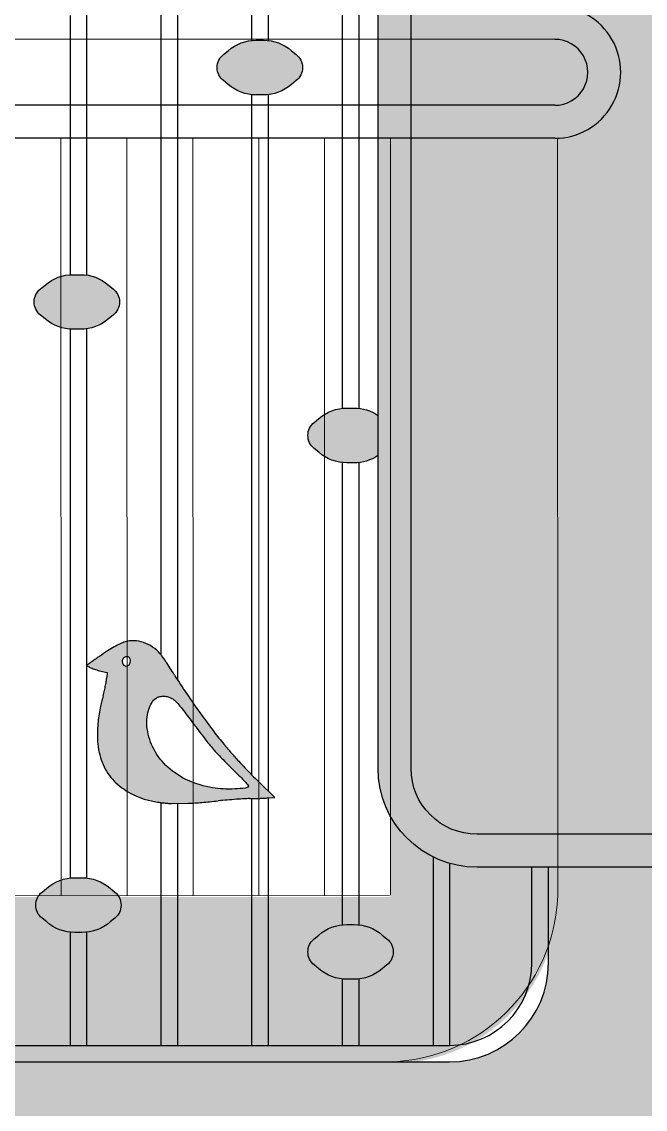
# Model space of a CAD drawing. Header units: millimetres. Extents: x 35877 to 3066687, y -650199 to -40525.
# Drawn here: x 147957.49 to 147976.39, y -179726.03 to -179693.07 of the extents above; entities that cross this region are included whole.
import ezdxf

# ---------------------------------------------------------------- set-up
doc = ezdxf.new("R2010")
doc.units = ezdxf.units.MM
doc.header["$MEASUREMENT"] = 0
for name, color, linetype, lineweight in [('A8_FURNITURE', 32, 'Continuous', 30), ('dim05', 1, 'Continuous', 13), ('Elevation 4.5', 206, 'Continuous', 5), ('FURNITURE', 32, 'Continuous', 9), ('NAME PLATE', 7, 'Continuous', 25)]:
    doc.layers.add(name, color=color, linetype=linetype, lineweight=lineweight)

msp = doc.modelspace()

# ---------------------------------------------------------------- hatches: boundary and pattern name
at = {"layer": 'dim05', "lineweight": 0, "true_color": 0xa47149, "transparency": 33554630}
h = msp.add_hatch(color=35, dxfattribs=at)
h.dxf.hatch_style = 1
h.paths.add_polyline_path([(147979.449789478, -179641.6331547945), (147933.4576986658, -179641.6331547945), (147933.4653480765, -179733.5924795683), (147979.4574388888, -179733.5924795683), (147979.4561995909, -179718.6939470796), (147973.4574388888, -179718.6939470796), (147973.4574388888, -179721.5924795683, -0.4142135623730951), (147970.4574388888, -179724.5924795683), (147942.4598855301, -179724.5924795683, -0.4142135623730951), (147939.4598855301, -179721.5924795683), (147939.4598855301, -179652.5983796132, -0.4142135623730951), (147942.4598855301, -179649.5983796132), (147970.4574388888, -179649.5983796132, -0.4142135623730951), (147973.4574388888, -179652.5983796132), (147973.4574388888, -179679.4940819625), (147979.4529388463, -179679.4940819625)])
h = msp.add_hatch(color=35, dxfattribs=at)
h.dxf.hatch_style = 1
h.paths.add_polyline_path([(147979.4529388463, -179679.4940819625), (147971.2907722221, -179679.4940819625, 0.4142135623730951), (147968.2907722221, -179682.4940819625), (147968.2907722221, -179715.6939470796, 0.4142135623730951), (147971.2907722221, -179718.6939470796), (147979.4561995909, -179718.6939470796), (147979.4561164083, -179717.6939470796), (147971.2907722221, -179717.6939470796, -0.4142135623730951), (147969.2907722221, -179715.6939470796), (147969.2907722221, -179682.4940819625, -0.4142135623730951), (147971.2907722221, -179680.4940819625), (147979.4530220289, -179680.4940819625)])
h = msp.add_hatch(color=35, dxfattribs=at)
h.dxf.hatch_style = 1
h.paths.add_polyline_path([(147979.4530220289, -179680.4940819625), (147971.2907722221, -179680.4940819625, 0.414213562373095), (147969.2907722221, -179682.4940819625), (147969.2907722221, -179715.6939470796, 0.4142135623730951), (147971.2907722221, -179717.6939470796), (147979.4561164083, -179717.6939470796)])
at = {"layer": 'Elevation 4.5', "lineweight": 0, "true_color": 0x000000, "transparency": 33554628}
h = msp.add_hatch(color=18, dxfattribs=at)
h.dxf.hatch_style = 1
h.paths.add_polyline_path([(147966.0011301941, -179694.4579760492, 0.2335693837455621), (147965.8110968044, -179694.0578360831), (147965.6664271364, -179693.9435367008, 0.1866468864992518), (147964.8163543608, -179693.6270402108), (147964.6000211358, -179693.6270402108, 0.1866468864992447), (147963.7499483603, -179693.9435367008), (147963.6052786922, -179694.0578360831, 0.2294381312187929), (147963.4152453025, -179694.4501633706, 0.2335693837448415), (147963.6052786922, -179694.8503033367), (147963.7499483603, -179694.964602719, 0.1866468864992493), (147964.6000211358, -179695.2810992089), (147964.8163543608, -179695.2810992089, 0.1866468864992456), (147965.6664271364, -179694.964602719), (147965.8110968044, -179694.8503033367, 0.2294381312761698)])
h = msp.add_hatch(color=18, dxfattribs=at)
h.dxf.hatch_style = 1
h.paths.add_polyline_path([(147960.4529090441, -179701.5692241725, 0.2335693837455621), (147960.2628756544, -179701.1690842064), (147960.1182059864, -179701.0547848241, 0.1866468864992518), (147959.2681332108, -179700.7382883342), (147959.0517999858, -179700.7382883342, 0.1866468864992447), (147958.2017272103, -179701.0547848241), (147958.0570575422, -179701.1690842064, 0.2294381312187929), (147957.8670241525, -179701.5614114939, 0.2335693837448415), (147958.0570575422, -179701.96155146), (147958.2017272103, -179702.0758508423, 0.1866468864992493), (147959.0517999858, -179702.3923473322), (147959.2681332108, -179702.3923473322, 0.1866468864992456), (147960.1182059864, -179702.0758508423), (147960.2628756544, -179701.9615514601, 0.2294381312761698)])
h = msp.add_hatch(color=18, dxfattribs=at)
h.dxf.hatch_style = 1
h.paths.add_polyline_path([(147968.2907722221, -179704.9974845799, 0.1540341310282323), (147967.566319105, -179704.7789019251), (147967.34998588, -179704.7789019251, 0.1866468864992425), (147966.4999131044, -179705.0953984151), (147966.3552434364, -179705.2096977974, 0.2294381312187928), (147966.1652100467, -179705.6020250848, 0.2335693837448415), (147966.3552434364, -179706.0021650509), (147966.4999131044, -179706.1164644332, 0.1866468864992494), (147967.34998588, -179706.4329609232), (147967.566319105, -179706.4329609232, 0.154034131035368), (147968.2907722221, -179706.2143782684)])
h = msp.add_hatch(color=18, dxfattribs=at)
h.dxf.hatch_style = 1
edge = h.paths.add_edge_path()
edge.add_arc((147942.8937911437, -179724.9583518243), 22.71277757108558, 32.16172456926157, 32.81148210288643)
edge.add_arc((147948.1739023321, -179721.554054569), 16.43035654375045, 32.81148210665176, 33.63723764329593)
edge.add_arc((147947.1952002872, -179722.2052508956), 17.60590507442646, 33.63732160428831, 34.28730340976625)
edge.add_arc((147961.1840767524, -179712.6672280634), 0.674793347500813, 34.28730343310656, 41.16894355051372)
edge.add_arc((147960.7873601209, -179713.0141475658), 1.201801152872894, 41.16894354354579, 55.9920307366927)
edge.add_arc((147960.8089398117, -179712.9821639552), 1.163218327600577, 55.99203073469801, 71.17988011244289)
edge.add_arc((147960.8461761017, -179712.8729148722), 1.047797777297143, 71.1799864031716, 87.21540258183099)
edge.add_arc((147960.8600465992, -179712.5877407369), 0.7622865198643559, 87.21540257365744, 107.569980809068)
edge.add_arc((147961.0192532468, -179713.0905375369), 1.289687106465092, 107.5699808175182, 114.984230487483)
edge.add_arc((147961.5828235298, -179714.2999868783), 2.62399560651567, 114.984230472451, 119.3422138767468)
edge.add_arc((147962.1903744663, -179715.3807633227), 3.863832637452334, 119.3422138913767, 122.918402823684)
edge.add_arc((147964.7725795851, -179719.3694350313), 8.615388727239672, 122.9184028174024, 124.8820485785528)
edge.add_arc((147992.2513220326, -179758.785600651), 56.66448235709579, 124.8820485660495, 125.0486099598604)
edge.add_arc((147978.7714068597, -179739.5690067542), 33.19140002734221, 125.0486100054601, 125.297528854635)
edge.add_arc((147999.3890289738, -179768.6909819688), 68.87298886579251, 125.2975288079876, 125.400118313947)
edge.add_arc((147959.6394060356, -179712.7580734294), 0.2543122433924807, 125.400118316436, 130.7660377782542)
edge.add_arc((147959.4845630966, -179712.5784710395), 0.01717651394238802, 130.7660378935498, 241.7913550572283)
edge.add_arc((147960.1629662008, -179711.3137128522), 1.452392192579913, 241.7913550735764, 246.6074439563219)
edge.add_arc((147960.2340894103, -179711.1492982094), 1.631530925651959, 246.6074439603124, 252.0734011422824)
edge.add_arc((147960.3987553849, -179710.6402905845), 2.166510967779784, 252.0734011402797, 256.4923487535344)
edge.add_line((147959.8927121274, -179712.7468731238), (147960.0770170846, -179712.7911468606))
edge.add_line((147960.0770170846, -179712.7911468606), (147960.0679678893, -179712.9461332518))
edge.add_arc((147959.3161596967, -179712.9022374031), 0.7530885764697608, 350.1867725936558, 356.65846321495945, ccw=False)
edge.add_arc((147954.6242517047, -179712.0906886262), 5.514665208493895, 348.6954306194755, 350.18677260226514, ccw=False)
edge.add_arc((147953.9735666865, -179711.9606218911), 6.178222552240888, 347.16117339176003, 348.6954936126226, ccw=False)
edge.add_arc((147953.7223806031, -179711.903379515), 6.435848517784304, 345.672186875351, 347.1612144690426, ccw=False)
edge.add_arc((147971.6379644156, -179716.4792675376), 12.0548760364553, 165.6721868666316, 167.2040636775351)
edge.add_arc((147963.7751948343, -179714.6934765558), 3.991862026780903, 167.204063686911, 170.6969806769675)
edge.add_arc((147963.1621906968, -179714.5930557715), 3.370687006033028, 170.6970534266985, 174.5650807287393)
edge.add_arc((147966.3128816313, -179714.8928212294), 6.535606071972467, 174.565080738195, 176.9223248547493)
edge.add_arc((147962.38940538, -179714.681866555), 2.606462683265474, 176.9223248525256, 191.7869719320551)
edge.add_arc((147961.5936123274, -179714.8479275474), 1.793527977553087, 191.7869719330732, 211.4585563509173)
edge.add_arc((147961.5287164347, -179714.8876312615), 1.717449979413286, 211.4585563533364, 231.6243327161126)
edge.add_arc((147961.8558213898, -179714.4745672747), 2.244346087587395, 231.6243327160234, 248.1267195580764)
edge.add_line((147961.0196789188, -179716.5573430978), (147961.1987930125, -179716.6292494927))
edge.add_line((147961.1987930125, -179716.6292494927), (147961.5580423141, -179716.7110491886))
edge.add_arc((147961.8530107514, -179715.1715824608), 1.567470632925063, 259.1533424034242, 262.434350220214)
edge.add_arc((147962.3960171839, -179711.0832431777), 5.691712875962254, 262.4343501949585, 263.6909855828025)
edge.add_arc((147962.4574635129, -179710.5274709627), 6.250871535311828, 263.6909856047576, 264.9343735003256)
edge.add_arc((147962.327042282, -179711.9987807253), 4.773792622310335, 264.9343735001598, 266.4562436123144)
edge.add_line((147962.0319703875, -179716.7634453072), (147962.5388101327, -179716.7477315111))
edge.add_line((147962.5388101327, -179716.7477315111), (147962.6647417594, -179716.7477315111))
edge.add_arc((147962.664741759, -179715.6991552549), 1.048576256143861, 270.0000000222639, 274.4026507890214)
edge.add_arc((147960.4904431055, -179687.4587029048), 29.37260710579882, 274.4026507642312, 274.7970686569487)
edge.add_arc((147960.6940903775, -179689.8858133403), 26.9369681186945, 274.7971488530964, 275.310263421353)
edge.add_arc((147959.7129991125, -179679.3309545358), 37.53732586980061, 275.3103236337591, 275.7105061503938)
edge.add_arc((147965.4209463684, -179736.4113023439), 19.82770500941959, 94.91844812055871, 95.7105061553006, ccw=False)
edge.add_arc((147965.5015893671, -179737.3482388968), 20.76810566715427, 94.15348781103518, 94.9184901770812, ccw=False)
edge.add_arc((147965.3376112778, -179735.0900541898), 18.50397515314464, 93.39746178999599, 94.1535177038175, ccw=False)
edge.add_arc((147964.4281081935, -179719.769911911), 3.156859616249403, 90.60034834854628, 93.39746178710669, ccw=False)
edge.add_arc((147964.3114986987, -179708.641394123), 7.972269097740296, 270.6003483631366, 271.0369806123186)
edge.add_line((147964.4557787353, -179716.6123575426), (147965.1659711403, -179716.5765908179))
edge.add_arc((147981.2902585267, -179699.2682664741), 23.65524752161354, 223.9404505925304, 227.0283183088817, ccw=False)
edge.add_arc((147975.797798278, -179704.5833615183), 16.01214733226215, 222.896776801858, 223.8834857300156, ccw=False)
edge.add_arc((147966.9029947471, -179712.8479906081), 3.870416654803198, 220.0632280018442, 222.8967767977496, ccw=False)
edge.add_arc((147888.3239091604, -179778.9315792149), 98.80242968147073, 40.06322799918034, 40.1516844981128)
edge.add_arc((147901.5354799708, -179767.7861433831), 81.51757089850346, 40.15175099837433, 40.25570186641909)
edge.add_arc((147904.8269376864, -179764.9992426591), 77.20474009557171, 40.25575072261492, 40.34538112926886)
edge.add_arc((147959.164720357, -179718.8434103112), 5.909891156234724, 40.3453811102247, 40.94446054311418)
edge.add_arc((147969.5030338608, -179709.8740308572), 7.776981894013973, 217.2227130501662, 220.944460562683, ccw=False)
edge.add_arc((147982.8362216674, -179699.7452572467), 24.52111375975269, 215.641396512841, 217.2227130518501, ccw=False)
edge.add_arc((147984.7291465951, -179698.387986389), 26.85035160999695, 214.0867432932073, 215.6413965111122, ccw=False)
edge.add_arc((147979.2138811966, -179702.1202410409), 20.19093142486694, 212.1617245665263, 214.0867432949394, ccw=False)
edge = h.paths.add_edge_path(flags=16)
edge.add_arc((147960.7715562401, -179712.4274961597), 0.2322651146118047, 204.4953488956486, 219.9434680252169, ccw=False)
edge.add_arc((147960.7195817465, -179712.4511772059), 0.1751499683182469, 171.290389192147, 204.4953488683468, ccw=False)
edge.add_arc((147960.7103608331, -179712.4497646249), 0.1658214834924032, 136.6978099472737, 171.2903892049318, ccw=False)
edge.add_arc((147960.6727294381, -179712.4142998763), 0.1141120038685766, 93.00279646678632, 136.6978099550661, ccw=False)
edge.add_arc((147960.672021118, -179712.4007969336), 0.1005904958060329, 45.000014898631775, 93.00279645580622, ccw=False)
edge.add_arc((147960.6754956436, -179712.397322444), 0.09567680006221069, 11.325878481928214, 45.00003095784922, ccw=False)
edge.add_arc((147960.5156125065, -179712.4293453511), 0.2587353297781608, -4.7066212332899795, 11.325878482564974, ccw=False)
edge.add_arc((147960.5022595731, -179712.4282459866), 0.272133442740565, 339.6071331042216, 355.2933787699598, ccw=False)
edge.add_arc((147960.6367202143, -179712.4782323966), 0.1286820390840577, 312.14464819820995, 339.6071330874381, ccw=False)
edge.add_arc((147960.6268240701, -179712.4672972592), 0.1434302898713241, 290.55917258419873, 312.14464822246345, ccw=False)
edge.add_arc((147960.6532057346, -179712.5376366863), 0.06830621089635083, 252.9833380006609, 290.55917254643856, ccw=False)
edge.add_arc((147960.6577453776, -179712.5228036124), 0.08381841382622764, 219.9434680186553, 252.98333803240502, ccw=False)
edge = h.paths.add_edge_path(flags=16)
edge.add_arc((147961.7399846033, -179713.8373473583), 0.3224896342936749, 104.54598176385619, 123.51146245731499, ccw=False)
edge.add_arc((147961.7844725514, -179714.0088017349), 0.4996217341068242, 90.8832227233267, 104.5459817776453, ccw=False)
edge.add_arc((147961.7850554436, -179714.0466117034), 0.5374361954011544, 77.69642233482853, 90.88322270792588, ccw=False)
edge.add_arc((147961.8007266945, -179713.9747584138), 0.4638938039961975, 62.970975317138425, 77.69642235515062, ccw=False)
edge.add_arc((147961.7287188263, -179714.115905005), 0.622347246046015, 51.14747338085027, 62.970975305511615, ccw=False)
edge.add_arc((147961.6169122463, -179714.2547035836), 0.8005767519077509, 41.35852815053022, 51.14747337910302, ccw=False)
edge.add_arc((147959.9652388877, -179715.7087261499), 3.00107817356593, 37.224918750188124, 41.3585281564371, ccw=False)
edge.add_arc((147908.5075825268, -179754.80249842), 67.62470719938264, 36.79428501611818, 37.22491874805053, ccw=False)
edge.add_arc((147997.1010230449, -179688.539918473), 43.00768952093476, 216.7942850155055, 217.637653555101)
edge.add_arc((147968.8897487228, -179710.2950744656), 7.382378137841509, 217.6376535555531, 220.7440865039881)
edge.add_arc((147967.7882004603, -179711.2440310903), 5.928443046414641, 220.7440865036091, 224.3298438756137)
edge.add_arc((147978.2900448997, -179700.9850255709), 20.60958506176154, 224.3298438766727, 225.7480068876762)
edge.add_arc((147950.9642858593, -179729.0337496974), 18.5494245306522, 44.86726686309112, 45.748006887651115, ccw=False)
edge.add_arc((147960.3733466289, -179719.6681828753), 5.27372242245683, 42.62086097932121, 44.86726685715291, ccw=False)
edge.add_arc((147958.5922039769, -179721.307224759), 7.694244565161012, 41.450303158881525, 42.62086099310898, ccw=False)
edge.add_arc((147964.3433647621, -179716.2279137171), 0.02122358009796283, -32.61788156688658, 41.45030317844203, ccw=False)
edge.add_arc((147964.2556239853, -179716.1717625589), 0.125393616470867, 275.88485687641503, 327.3821184445491, ccw=False)
edge.add_arc((147963.7256279621, -179711.0298061483), 5.294591959775962, 272.4032081349221, 275.8848568685409, ccw=False)
edge.add_arc((147963.7794507954, -179712.3122637467), 4.011005426326134, 267.33728693384694, 272.40320813495885, ccw=False)
edge.add_arc((147963.718307383, -179713.6269893557), 2.694858799206424, 260.5119849194672, 267.33728693438877, ccw=False)
edge.add_arc((147963.7741823449, -179713.2926641594), 3.033820962743133, 245.8124506496482, 260.51198491980324, ccw=False)
edge.add_arc((147963.485127178, -179713.9362150609), 2.328334852051495, 227.8874133910659, 245.81245064905892, ccw=False)
edge.add_arc((147963.2871547637, -179714.1552187384), 2.033113430747092, 208.563410003735, 227.8874133889282, ccw=False)
edge.add_arc((147963.1057573092, -179714.2539668451), 1.826579595609213, 187.620794974303, 208.563486297588, ccw=False)
edge.add_arc((147962.707443992, -179714.3072603336), 1.424716814798801, 176.1607285301803, 187.6207949680533, ccw=False)
edge.add_arc((147962.5942476311, -179714.299663907), 1.311265848237073, 163.965792939255, 176.1607285358748, ccw=False)
edge.add_arc((147962.3381954189, -179714.2260766492), 1.044849219870216, 150.4171642868732, 163.9657929342519, ccw=False)
edge.add_arc((147961.792117728, -179713.9160776915), 0.4169159444802546, 123.51146246436971, 150.4171642894861, ccw=False)
h = msp.add_hatch(color=18, dxfattribs=at)
h.dxf.hatch_style = 1
h.paths.add_polyline_path([(147960.5017065986, -179719.8461570893, 0.2335693837455621), (147960.3116732089, -179719.4460171232), (147960.1670035409, -179719.3317177409, 0.1866468864992518), (147959.3169307653, -179719.015221251), (147959.1005975403, -179719.015221251, 0.1866468864992447), (147958.2505247648, -179719.3317177409), (147958.1058550967, -179719.4460171232, 0.2294381312187929), (147957.915821707, -179719.8383444107, 0.2335693837448415), (147958.1058550967, -179720.2384843768), (147958.2505247648, -179720.3527837591, 0.1866468864992493), (147959.1005975403, -179720.669280249), (147959.3169307653, -179720.669280249, 0.1866468864992456), (147960.1670035409, -179720.3527837591), (147960.3116732089, -179720.2384843769, 0.2294381312761698)])
h = msp.add_hatch(color=18, dxfattribs=at)
h.dxf.hatch_style = 1
h.paths.add_polyline_path([(147968.7512348957, -179721.268217749, 0.2335693837455621), (147968.5612015061, -179720.8680777828), (147968.416531838, -179720.7537784005, 0.1866468864992518), (147967.5664590625, -179720.4372819106), (147967.3501258375, -179720.4372819106, 0.1866468864992447), (147966.5000530619, -179720.7537784005), (147966.3553833938, -179720.8680777829, 0.2294381312187929), (147966.1653500042, -179721.2604050703, 0.2335693837448415), (147966.3553833938, -179721.6605450364), (147966.5000530619, -179721.7748444187, 0.1866468864992493), (147967.3501258375, -179722.0913409087), (147967.5664590625, -179722.0913409087, 0.1866468864992456), (147968.416531838, -179721.7748444187), (147968.561201506, -179721.6605450365, 0.2294381312761698)])
at = {"layer": 'NAME PLATE', "lineweight": 0, "true_color": 0x000000, "transparency": 33554687}
h = msp.add_hatch(color=18, dxfattribs=at)
h.dxf.hatch_style = 1
h.set_gradient(color1=(153, 155, 55), color2=(229, 232, 120), name='INVCYLINDER')
h.paths.add_polyline_path([(147973.7094641977, -179654.6665590315, 0.4109880837196706), (147968.6722667083, -179649.6845928306), (147968.6722667083, -179692.6306767854), (147973.7094641977, -179692.6270269951)], flags=17)
h.paths.add_polyline_path([(147973.7096314156, -179696.6445647511, 0.9852287181319922), (147973.6472284243, -179692.6461028035), (147968.6722667083, -179692.6306767854), (147968.6722667083, -179719.5914361134), (147944.6101229017, -179719.5914361134), (147944.6101229017, -179649.6842894712, 0.4142438736979137), (147939.6274416294, -179654.6665590745), (147939.5801754975, -179719.6160929557, 0.4139882622943566), (147944.580174018, -179724.6199393746), (147968.6294879146, -179724.6384401274, 0.4196556007892562), (147973.7381257069, -179719.6112108399)])

# ---------------------------------------------------------------- linework, layer by layer
at = {"layer": 'A8_FURNITURE', "linetype": 'ByBlock', "transparency": 33554687}
for p, q in [((147950.6499728219, -179693.595794594, 0.1018996002810582), (147973.6491446183, -179693.5791301381)), ((147973.6513657179, -179695.5918125859), (147950.6488648205, -179695.5957949769, 0.1018996002810582)), ((147973.6516440748, -179696.5918125472), (147950.6491431773, -179696.5957949382, 0.1018996002810582))]:
    msp.add_line(p, q, dxfattribs=at)
at = {"layer": 'A8_FURNITURE', "linetype": 'ByBlock', "lineweight": 15, "transparency": 33554687}
for p, q in [((147958.675107578, -179696.5971339539), (147958.6824953199, -179719.5543186469, -260.7256360141592)), ((147960.6751078104, -179696.5976906678), (147960.6824958256, -179719.5558572153, -260.7256360141592)), ((147962.6751072257, -179696.5953116369), (147962.6824963314, -179719.5573957838, -260.7256360141592)), ((147964.6788690358, -179696.5945357246, -175.1534234895995), (147964.6824968372, -179719.5589343522, -260.7256360141592)), ((147966.6676984618, -179719.5604615361, -260.7256360141592), (147966.6691793726, -179696.5939316786, -175.1474777342335)), ((147973.7279300672, -179696.5966320364, -186.1737793479451), (147973.7380660408, -179719.563925076, -264.8738012990046)), ((147968.6403834519, -179719.5619790911, -260.7256360141592), (147944.611659885, -179719.5434941781, -260.7256360141592))]:
    msp.add_line(p, q, dxfattribs=at)
msp.add_lwpolyline([(147968.6676984618, -179719.5418530214), (147968.6691785895, -179696.5933246923)], dxfattribs=at)
at = {"layer": 'A8_FURNITURE', "linetype": 'ByBlock', "lineweight": 15, "transparency": 33554687, "elevation": -260.7256360141592}
msp.add_lwpolyline([(147968.629428248, -179724.5911543635), (147944.5801143519, -179724.5726536107)], dxfattribs=at)
at = {"layer": 'A8_FURNITURE', "linetype": 'ByBlock', "transparency": 33554687}
for radius in [1.999999924652877, 0.9999999246528772]:
    msp.add_arc((147973.6483149738, -179694.5982173809), radius, 269.9840513279893, 90, dxfattribs=at)
at = {"layer": 'A8_FURNITURE', "linetype": 'ByBlock', "lineweight": 15, "transparency": 33554687}
msp.add_arc((147968.5133719999, -179719.3639218193, -269.0219665829625), 5.228520739575467, 271.271885436828, 357.8077663662445, dxfattribs=at)
at = {"layer": 'Elevation 4.5', "color": 18, "lineweight": 30, "true_color": 0x000000, "transparency": 33554687}
for p, q in [((147964.4583563793, -179670.6256628062), (147964.4583563793, -179693.6328300552)), ((147964.9583563793, -179670.6473474131), (147964.9583563793, -179693.6328300552)), ((147962.208560266, -179686.1008388505), (147962.2085602661, -179695.5287167164)), ((147961.708560266, -179686.3639311126), (147961.708560266, -179695.5680865199)), ((147967.2081524925, -179689.6996212082), (147967.2081524925, -179704.7851263775)), ((147967.7081524925, -179689.6996212082), (147967.7081524925, -179704.7851263775)), ((147958.9587641528, -179692.8773449129), (147958.9587641528, -179700.7346590131)), ((147959.4587641528, -179692.765500148), (147959.4587641528, -179700.7445412635)), ((147964.4583563793, -179695.2744401484), (147964.4583563793, -179715.8888529795)), ((147964.9583563793, -179695.2744401484), (147964.9583563793, -179716.376108494)), ((147961.708560266, -179695.5680865199), (147961.708560266, -179712.2426540347)), ((147962.2085602661, -179695.5287167164), (147962.208560266, -179713.0056795645)), ((147958.9587641528, -179702.3842088469), (147958.9587641528, -179717.7629666688)), ((147959.4587641528, -179702.3743265965), (147959.4587641528, -179717.7530844184)), ((147967.2081524925, -179706.4267364708), (147967.2081524925, -179720.4371816155)), ((147967.7081524925, -179706.4267364707), (147967.7081524925, -179720.4371816155)), ((147959.8927117228, -179712.7468730266), (147960.0770170846, -179712.7911468606)), ((147960.0770170846, -179712.7911468606), (147960.0679679284, -179712.9461325832)), ((147965.1659711403, -179716.5765908179), (147964.6751824174, -179716.1026627445)), ((147961.0196804279, -179716.5573437036), (147961.1987930125, -179716.6292494927)), ((147961.1987930125, -179716.6292494927), (147961.5580423141, -179716.7110491886)), ((147961.7085602661, -179716.733287288), (147961.708560266, -179724.0799481611)), ((147962.0319703875, -179716.7634453072), (147962.5388101327, -179716.7477315111)), ((147962.208560266, -179716.7746397132), (147962.208560266, -179724.0924795683)), ((147962.5388101327, -179716.7477315111), (147962.6647428006, -179716.7477315111)), ((147964.4583563793, -179716.6123104686), (147964.4583563793, -179724.0799481611)), ((147964.9253111228, -179716.5933907782), (147965.1659711403, -179716.5765908179)), ((147964.9583563793, -179716.5910839596), (147964.9583563793, -179724.0924795683)), ((147958.9587641528, -179717.7629666688), (147958.9587641528, -179719.0214457033)), ((147959.4587641528, -179717.7530844184), (147959.4587641528, -179719.0214457033)), ((147969.9579486057, -179718.3816191592), (147969.9579486057, -179724.0799481611)), ((147970.4579486057, -179718.5760304969), (147970.4579486057, -179724.0924795683)), ((147958.9587641528, -179720.6630557966), (147958.9587641528, -179724.0799481611)), ((147959.4587641528, -179720.6630557966), (147959.4587641528, -179724.0924795683)), ((147967.2081524925, -179722.0787917088), (147967.2081524925, -179724.0799481611)), ((147967.7081524925, -179722.0787917087), (147967.7081524925, -179724.0924795683))]:
    msp.add_line(p, q, dxfattribs=at)
for points in [[(147972.9574388888, -179679.4940819625), (147972.9574388888, -179652.5983796132, 0.4142135623730951), (147970.4574388888, -179650.0983796132), (147942.4598855301, -179650.0983796132, 0.4142135623730951), (147939.9598855301, -179652.5983796132), (147939.9598855301, -179721.5924795683, 0.4142135623730951), (147942.4598855301, -179724.0924795683), (147970.4574388888, -179724.0924795683, 0.4142135623730951), (147972.9574388888, -179721.5924795683), (147972.9574388888, -179718.6939470796)], [(147968.2907722221, -179706.2143782684, -0.1540341310315644), (147967.566319105, -179706.4329609232), (147967.34998588, -179706.4329609232, -0.1866468864992491), (147966.4999131044, -179706.1164644332), (147966.3552434364, -179706.0021650509, -0.2294381312374742), (147966.1652100467, -179705.6098377635), (147966.1652100467, -179705.6020250848, -0.2294381312374741), (147966.3552434364, -179705.2096977973), (147966.4999131044, -179705.0953984151, -0.1866468864992491), (147967.34998588, -179704.7789019251), (147967.566319105, -179704.7789019251, -0.1540341310319655), (147968.2907722221, -179704.9974845799)]]:
    msp.add_lwpolyline(points, format="xyb", dxfattribs=at)
for points in [[(147966.0012988251, -179694.4497287625), (147966.0012988251, -179694.4575414412, -0.2294381312374742), (147965.8112654354, -179694.8498687286), (147965.6665957673, -179694.9641681109, -0.1866468864992491), (147964.8165229918, -179695.2806646009), (147964.6001897668, -179695.2806646009, -0.1866468864992491), (147963.7501169912, -179694.9641681109), (147963.6054473232, -179694.8498687286, -0.2294381312374742), (147963.4154139335, -179694.4575414412), (147963.4154139335, -179694.4497287625, -0.2294381312374741), (147963.6054473232, -179694.057401475), (147963.7501169912, -179693.9431020927, -0.1866468864992491), (147964.6001897668, -179693.6266056028), (147964.8165229918, -179693.6266056028, -0.1866468864992491), (147965.6665957673, -179693.9431020927), (147965.8112654354, -179694.057401475, -0.2294381312374741)], [(147960.4526692519, -179701.5555275907), (147960.4526692519, -179701.5633402693, -0.2294381312374742), (147960.2626358622, -179701.9556675568), (147960.1179661941, -179702.0699669391, -0.1866468864992491), (147959.2678934186, -179702.386463429), (147959.0515601936, -179702.386463429, -0.1866468864992491), (147958.201487418, -179702.0699669391), (147958.05681775, -179701.9556675568, -0.2294381312374742), (147957.8667843603, -179701.5633402693), (147957.8667843603, -179701.5555275907, -0.2294381312374741), (147958.05681775, -179701.1632003032), (147958.201487418, -179701.0489009209, -0.1866468864992491), (147959.0515601936, -179700.7324044309), (147959.2678934186, -179700.7324044309, -0.1866468864992491), (147960.1179661941, -179701.0489009209), (147960.2626358622, -179701.1632003032, -0.2294381312374741)], [(147960.7431493212, -179712.3296686934, -0.147998), (147960.7693092556, -179712.3785326525, -0.070065), (147960.7734757153, -179712.4505711941, -0.06855499999999999), (147960.7573372532, -179712.5230720788, -0.120405), (147960.7230664874, -179712.5736440746, -0.09446399999999999), (147960.6771931198, -179712.601592482, -0.16544), (147960.6332160701, -179712.6029524713, -0.145171), (147960.5934836518, -179712.57661771, -0.06750700000000001), (147960.5601963394, -179712.523798163, -0.145904), (147960.5464512141, -179712.4246568333, -0.152099), (147960.5896850393, -179712.3360363646, -0.193), (147960.6667521947, -179712.3003445255, -0.212568)], [(147962.0115390586, -179713.5615325572, -0.051635), (147962.119127024, -179713.6312427166, -0.042739), (147962.2178169898, -179713.7257077189, -0.018038), (147962.354896604, -179713.8932355267, -0.001879), (147962.6608464536, -179714.2991031318, 0.00368), (147963.0437373674, -179714.8032512815, 0.013555), (147963.2966259403, -179715.1134231983, 0.015647), (147963.5474186716, -179715.3867604774, 0.006188), (147963.9083652412, -179715.7472166894, -0.003843), (147964.1110674904, -179715.9477540088, -0.009801), (147964.2540093579, -179716.0971039105, -0.005108), (147964.3592724691, -179716.2138643324, -0.334926), (147964.361241061, -179716.239353922, -0.228559), (147964.2684804883, -179716.2964953508, -0.015192), (147963.9476539838, -179716.3197407856, -0.022109), (147963.5931109197, -179716.3189384253, -0.029789), (147963.2740888963, -179716.2849836905, -0.06422699999999999), (147962.5311547725, -179716.0601453405, -0.078375), (147961.9237569687, -179715.6634284967, -0.084521), (147961.5014717316, -179715.1272713766, -0.091628), (147961.2953113346, -179714.4962030772, -0.050044), (147961.2859237147, -179714.2118763539, -0.053263), (147961.3339940022, -179713.9374776075, -0.059186), (147961.4295497237, -179713.7102541092, -0.11794), (147961.5619359754, -179713.5684640186, -0.082944), (147961.6589906525, -179713.5251942802, -0.059685), (147961.7767712046, -179713.5092393599, -0.057602), (147961.8995788698, -179713.5215192839, -0.06434)], [(147960.5017065986, -179719.8383444106), (147960.5017065986, -179719.8461570893, -0.2294381312374742), (147960.3116732089, -179720.2384843768), (147960.1670035409, -179720.3527837591, -0.1866468864992491), (147959.3169307653, -179720.669280249), (147959.1005975403, -179720.669280249, -0.1866468864992491), (147958.2505247647, -179720.3527837591), (147958.1058550967, -179720.2384843768, -0.2294381312374742), (147957.915821707, -179719.8461570893), (147957.915821707, -179719.8383444106, -0.2294381312374741), (147958.1058550967, -179719.4460171232), (147958.2505247647, -179719.3317177409, -0.1866468864992491), (147959.1005975403, -179719.0152212509), (147959.3169307653, -179719.0152212509, -0.1866468864992491), (147960.1670035409, -179719.3317177409), (147960.3116732089, -179719.4460171232, -0.2294381312374741)], [(147968.7510949383, -179721.2540803228), (147968.7510949383, -179721.2618930014, -0.2294381312374742), (147968.5610615486, -179721.6542202889), (147968.4163918805, -179721.7685196712, -0.1866468864992491), (147967.566319105, -179722.0850161612), (147967.34998588, -179722.0850161612, -0.1866468864992491), (147966.4999131044, -179721.7685196712), (147966.3552434364, -179721.6542202889, -0.2294381312374742), (147966.1652100467, -179721.2618930015), (147966.1652100467, -179721.2540803228, -0.2294381312374741), (147966.3552434364, -179720.8617530353), (147966.4999131044, -179720.747453653, -0.1866468864992491), (147967.34998588, -179720.4309571631), (147967.566319105, -179720.4309571631, -0.1866468864992491), (147968.4163918805, -179720.747453653), (147968.5610615486, -179720.8617530353, -0.2294381312374741)]]:
    msp.add_lwpolyline(points, format="xyb", close=True, dxfattribs=at)
for centre, radius, start, end in [((147960.8600465992, -179712.587740737), 0.7622865199143046, 87.21550114132428, 107.5701117891632), ((147960.8461761017, -179712.8729148722), 1.04779777737952, 71.1789409371, 87.21547428581299), ((147964.7725795843, -179719.3694350312), 8.615388726649833, 122.9184072270333, 124.8820001330468), ((147962.1903744662, -179715.3807633233), 3.863832637864203, 119.3423003619373, 122.918412658067), ((147961.58282353, -179714.2999868777), 2.623995605995932, 114.9842620505944, 119.342341224316), ((147961.0192532466, -179713.090537537), 1.289687106467398, 107.5700582270574, 114.9842947078573), ((147960.8089398117, -179712.9821639553), 1.163218327678083, 55.99033052553819, 71.17893838429315), ((147960.7873601209, -179713.0141475658), 1.201801152876731, 41.1689543722624, 55.99038510698821), ((147999.3890289719, -179768.690981962), 68.87298885913003, 125.2974447403892, 125.4001187704228), ((147978.7714068433, -179739.5690067654), 33.19140002708405, 125.0486907877684, 125.297354372452), ((147992.2513220398, -179758.7856006411), 56.66448235315305, 124.8820412123019, 125.0486573099152), ((147961.1840767523, -179712.6672280634), 0.6747933476355904, 34.28728766470125, 41.16896283715801), ((147947.1952002902, -179722.2052508985), 17.60590507348274, 33.63963304974336, 34.28730281757614), ((147948.1739023319, -179721.5540545681), 16.43035654344781, 32.81145026823965, 33.63971445102057), ((147959.4845630966, -179712.5784710396), 0.01717651394821247, 130.7660965104168, 241.7913230660649), ((147959.6394060357, -179712.7580734295), 0.2543122435719983, 125.4002412998839, 130.7660417286936), ((147960.1629662007, -179711.3137128524), 1.452392192378978, 241.7913546969758, 246.6073872706741), ((147960.2340894102, -179711.1492982089), 1.631530926074752, 246.6073935026646, 252.073291035824), ((147960.3987553848, -179710.6402905847), 2.166510967498774, 252.0733182190875, 256.4923377517712), ((147942.893791143, -179724.9583518243), 22.7127775716815, 32.16172667348525, 32.81145907321697), ((147953.9735666869, -179711.9606218902), 6.178222552010446, 347.1610928608857, 348.696367604311), ((147954.6242517038, -179712.0906886263), 5.514665209368815, 348.6964097871128, 350.1867665950329), ((147959.3161596967, -179712.9022374029), 0.7530885764547112, 350.1867285793641, 356.6585141558094), ((147979.213881197, -179702.1202410413), 20.19093142500675, 212.1617221963796, 214.0865859447744), ((147971.6379644161, -179716.479267536), 12.05487603655545, 165.6722036769516, 167.2040408262532), ((147953.7223806037, -179711.9033795145), 6.435848517269968, 345.6721553977516, 347.1611371658557), ((147984.7291465953, -179698.387986388), 26.85035161077118, 214.0866249709601, 215.6411502206616), ((147963.775194834, -179714.6934765561), 3.991862026580391, 167.2039946496217, 170.6960167389344), ((147963.1621906972, -179714.5930557711), 3.370687006320364, 170.6959118642015, 174.5650719962684), ((147982.8362216672, -179699.7452572472), 24.5211137593664, 215.6411268245685, 217.2226944170251), ((147966.3128816313, -179714.8928212292), 6.535606071959995, 174.5650762340503, 176.9223706527605), ((147962.3894053798, -179714.681866555), 2.606462683102706, 176.9224396811573, 191.7870045928493), ((147969.5030338609, -179709.8740308566), 7.776981894470183, 217.2226542962438, 220.9444901039445), ((147959.1647203577, -179718.8434103113), 5.909891155698539, 40.34533837241824, 40.94442167811231), ((147904.8269376773, -179764.9992426567), 77.20474010099319, 40.25393379182105, 40.34537785101455), ((147901.5354799688, -179767.7861433879), 81.51757090312233, 40.15176540673675, 40.25398107157926), ((147961.5936123274, -179714.8479275474), 1.793527977537208, 191.7870193976386, 211.4572634356009), ((147888.3239091533, -179778.9315792277), 98.8024296951526, 40.06323170779851, 40.15169638766522), ((147966.9029947472, -179712.8479906078), 3.870416655076666, 220.0631333865132, 222.8968382302357), ((147975.7977982792, -179704.5833615205), 16.01214733164903, 222.8967916425021, 223.8834188702521), ((147961.5287164348, -179714.8876312616), 1.717449979410189, 211.4572061628552, 231.6246694259533), ((147977.065223321, -179703.3644183744), 17.77060933858912, 223.8833701468434, 224.8626636515222), ((147974.7714130365, -179705.647259431), 14.53441884502409, 224.8626611529613, 226.0012335160831), ((147961.8558213898, -179714.4745672748), 2.244346087537092, 231.6245903782491, 248.1267610720838), ((147961.8530107517, -179715.171582461), 1.567470632715429, 259.1533423915523, 262.4343329288669), ((147962.3960171826, -179711.0832431774), 5.691712876012644, 262.4343454510102, 263.6911730712476), ((147962.457463514, -179710.5274709635), 6.250871534586711, 263.6911562976171, 264.9344625167762), ((147962.3270422818, -179711.9987807263), 4.773792621397258, 264.9344900735409, 266.4562436128342), ((147962.6647417593, -179715.6991552553), 1.048576255737577, 270.0000568976769, 274.4025813558506), ((147960.4904431027, -179687.4587029051), 29.37260710572787, 274.4026482911932, 274.7970720492513), ((147960.6940903772, -179689.8858133369), 26.93696812207203, 274.7971525442704, 275.3102926893753), ((147959.7129991092, -179679.330954537), 37.53732586885415, 275.3103446406357, 275.7104979593758), ((147965.4209463679, -179736.4113023438), 19.8277050092522, 94.91846796861455, 95.71052167073682), ((147965.5015893664, -179737.3482388971), 20.7681056674129, 94.15349871873478, 94.91850912463026), ((147965.3376112784, -179735.0900541907), 18.50397515404232, 93.39745758670374, 94.15352995009498), ((147964.4281081935, -179719.7699119113), 3.156859616601853, 90.60039606350732, 93.39743714020692), ((147964.3114986996, -179708.6413941239), 7.972269096788517, 270.6003294621803, 271.5234740689023), ((147964.1617130007, -179703.009590051), 13.60606469751603, 271.5234857007015, 272.1420494343367), ((147964.1810157436, -179703.5261410239), 13.08915319337521, 272.1421279045548, 272.7650460839433), ((147964.5579866196, -179711.3314783849), 5.274717938023607, 272.7650550723691, 273.9932356462569)]:
    msp.add_arc(centre, radius, start, end, dxfattribs=at)
at = {"layer": 'FURNITURE', "lineweight": 30, "transparency": 33554687}
for points in [[(147973.4574388888, -179679.4940819625), (147973.4574388888, -179652.5983796132, 0.414213562373095), (147970.4574388888, -179649.5983796132), (147942.4598855301, -179649.5983796132, 0.414213562373095), (147939.4598855301, -179652.5983796132), (147939.4598855301, -179721.5924795683, 0.414213562373095), (147942.4598855301, -179724.5924795683), (147970.4574388888, -179724.5924795683, 0.414213562373095), (147973.4574388888, -179721.5924795683), (147973.4574388888, -179718.6939470796)], [(147979.4574388888, -179718.6939470796), (147971.2907722221, -179718.6939470796, -0.4142135623730951), (147968.2907722221, -179715.6939470796), (147968.2907722221, -179682.4940819625, -0.4142135623730951), (147971.2907722221, -179679.4940819625), (147979.4574388888, -179679.4940819625)], [(147979.4574388888, -179717.6939470796), (147971.2907722221, -179717.6939470796, -0.4142135623730951), (147969.2907722221, -179715.6939470796), (147969.2907722221, -179682.4940819625, -0.4142135623730951), (147971.2907722221, -179680.4940819625), (147979.4574388888, -179680.4940819625)]]:
    msp.add_lwpolyline(points, format="xyb", dxfattribs=at)

doc.saveas('drawing.dxf')
